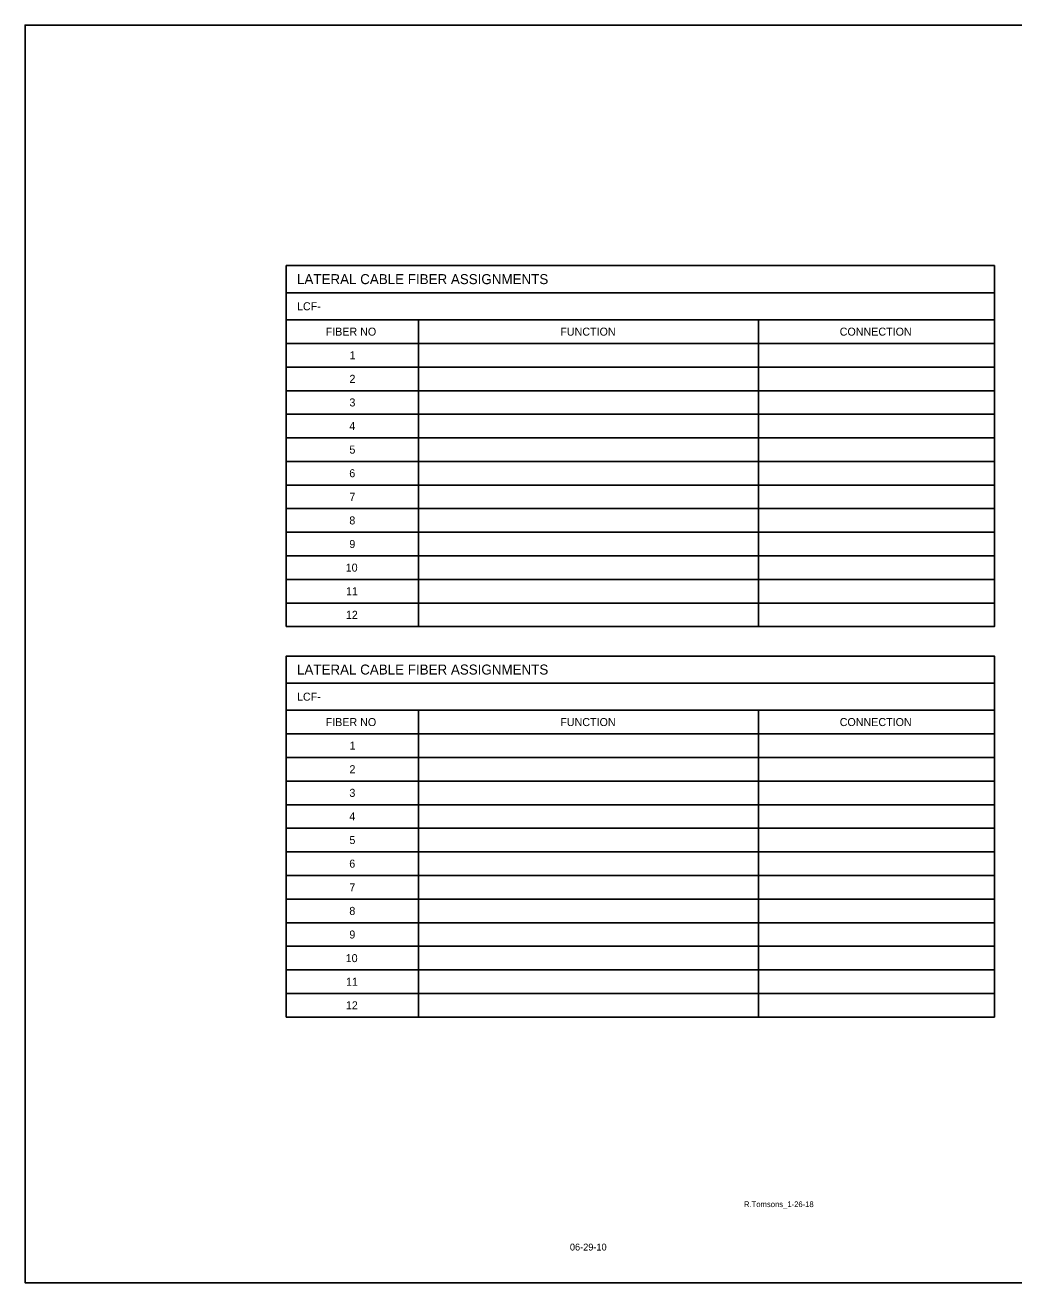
# Model space of a CAD drawing. Extents: x 2262613.03 to 2262615.86, y -3123854.81 to -3123852.98.
# Drawn here: x 2262613.026 to 2262614.467, y -3123854.81 to -3123852.976 of the extents above; entities that cross this region are included whole.
import ezdxf

# ---------------------------------------------------------------- set-up
doc = ezdxf.new("R2010")
doc.units = 0
for name, color, linetype in [('SH_General_Details', 7, 'Continuous'), ('SH_Named_Boundary', 7, 'Continuous'), ('SH_Printer_Plotting_Border', 7, 'Continuous')]:
    doc.layers.add(name, color=color, linetype=linetype)

msp = doc.modelspace()

# ---------------------------------------------------------------- linework, layer by layer
at = {"layer": 'SH_General_Details'}
for points in [[(2262613.4068, -3123853.3662), (2262614.4389, -3123853.3662), (2262614.4389, -3123853.3266), (2262613.4068, -3123853.3266)], [(2262613.4068, -3123853.4057), (2262614.4389, -3123853.4057), (2262614.4389, -3123853.3662), (2262613.4068, -3123853.3662)], [(2262613.4068, -3123853.4402), (2262613.5995, -3123853.4402), (2262613.5995, -3123853.4057), (2262613.4068, -3123853.4057)], [(2262613.5995, -3123853.4402), (2262614.0949, -3123853.4402), (2262614.0949, -3123853.4057), (2262613.5995, -3123853.4057)], [(2262614.0949, -3123853.4402), (2262614.4389, -3123853.4402), (2262614.4389, -3123853.4057), (2262614.0949, -3123853.4057)], [(2262613.4068, -3123853.4746), (2262613.5995, -3123853.4746), (2262613.5995, -3123853.4402), (2262613.4068, -3123853.4402)], [(2262613.5995, -3123853.4746), (2262614.0949, -3123853.4746), (2262614.0949, -3123853.4402), (2262613.5995, -3123853.4402)], [(2262614.0949, -3123853.4746), (2262614.4389, -3123853.4746), (2262614.4389, -3123853.4402), (2262614.0949, -3123853.4402)], [(2262613.4068, -3123853.509), (2262613.5995, -3123853.509), (2262613.5995, -3123853.4746), (2262613.4068, -3123853.4746)], [(2262613.5995, -3123853.509), (2262614.0949, -3123853.509), (2262614.0949, -3123853.4746), (2262613.5995, -3123853.4746)], [(2262614.0949, -3123853.509), (2262614.4389, -3123853.509), (2262614.4389, -3123853.4746), (2262614.0949, -3123853.4746)], [(2262613.4068, -3123853.5434), (2262613.5995, -3123853.5434), (2262613.5995, -3123853.509), (2262613.4068, -3123853.509)], [(2262613.5995, -3123853.5434), (2262614.0949, -3123853.5434), (2262614.0949, -3123853.509), (2262613.5995, -3123853.509)], [(2262614.0949, -3123853.5434), (2262614.4389, -3123853.5434), (2262614.4389, -3123853.509), (2262614.0949, -3123853.509)], [(2262613.4068, -3123853.5778), (2262613.5995, -3123853.5778), (2262613.5995, -3123853.5434), (2262613.4068, -3123853.5434)], [(2262613.5995, -3123853.5778), (2262614.0949, -3123853.5778), (2262614.0949, -3123853.5434), (2262613.5995, -3123853.5434)], [(2262614.0949, -3123853.5778), (2262614.4389, -3123853.5778), (2262614.4389, -3123853.5434), (2262614.0949, -3123853.5434)], [(2262613.4068, -3123853.6122), (2262613.5995, -3123853.6122), (2262613.5995, -3123853.5778), (2262613.4068, -3123853.5778)], [(2262613.5995, -3123853.6122), (2262614.0949, -3123853.6122), (2262614.0949, -3123853.5778), (2262613.5995, -3123853.5778)], [(2262614.0949, -3123853.6122), (2262614.4389, -3123853.6122), (2262614.4389, -3123853.5778), (2262614.0949, -3123853.5778)], [(2262613.4068, -3123853.6466), (2262613.5995, -3123853.6466), (2262613.5995, -3123853.6122), (2262613.4068, -3123853.6122)], [(2262613.5995, -3123853.6466), (2262614.0949, -3123853.6466), (2262614.0949, -3123853.6122), (2262613.5995, -3123853.6122)], [(2262614.0949, -3123853.6466), (2262614.4389, -3123853.6466), (2262614.4389, -3123853.6122), (2262614.0949, -3123853.6122)], [(2262613.4068, -3123853.681), (2262613.5995, -3123853.681), (2262613.5995, -3123853.6466), (2262613.4068, -3123853.6466)], [(2262613.5995, -3123853.681), (2262614.0949, -3123853.681), (2262614.0949, -3123853.6466), (2262613.5995, -3123853.6466)], [(2262614.0949, -3123853.681), (2262614.4389, -3123853.681), (2262614.4389, -3123853.6466), (2262614.0949, -3123853.6466)], [(2262613.4068, -3123853.7154), (2262613.5995, -3123853.7154), (2262613.5995, -3123853.681), (2262613.4068, -3123853.681)], [(2262613.5995, -3123853.7154), (2262614.0949, -3123853.7154), (2262614.0949, -3123853.681), (2262613.5995, -3123853.681)], [(2262614.0949, -3123853.7154), (2262614.4389, -3123853.7154), (2262614.4389, -3123853.681), (2262614.0949, -3123853.681)], [(2262613.4068, -3123853.7498), (2262613.5995, -3123853.7498), (2262613.5995, -3123853.7154), (2262613.4068, -3123853.7154)], [(2262613.5995, -3123853.7498), (2262614.0949, -3123853.7498), (2262614.0949, -3123853.7154), (2262613.5995, -3123853.7154)], [(2262614.0949, -3123853.7498), (2262614.4389, -3123853.7498), (2262614.4389, -3123853.7154), (2262614.0949, -3123853.7154)], [(2262613.4068, -3123853.7842), (2262613.5995, -3123853.7842), (2262613.5995, -3123853.7498), (2262613.4068, -3123853.7498)], [(2262613.5995, -3123853.7842), (2262614.0949, -3123853.7842), (2262614.0949, -3123853.7498), (2262613.5995, -3123853.7498)], [(2262614.0949, -3123853.7842), (2262614.4389, -3123853.7842), (2262614.4389, -3123853.7498), (2262614.0949, -3123853.7498)], [(2262613.4068, -3123853.8186), (2262613.5995, -3123853.8186), (2262613.5995, -3123853.7842), (2262613.4068, -3123853.7842)], [(2262613.5995, -3123853.8186), (2262614.0949, -3123853.8186), (2262614.0949, -3123853.7842), (2262613.5995, -3123853.7842)], [(2262614.0949, -3123853.8186), (2262614.4389, -3123853.8186), (2262614.4389, -3123853.7842), (2262614.0949, -3123853.7842)], [(2262613.4068, -3123853.853), (2262613.5995, -3123853.853), (2262613.5995, -3123853.8186), (2262613.4068, -3123853.8186)], [(2262613.5995, -3123853.853), (2262614.0949, -3123853.853), (2262614.0949, -3123853.8186), (2262613.5995, -3123853.8186)], [(2262614.0949, -3123853.853), (2262614.4389, -3123853.853), (2262614.4389, -3123853.8186), (2262614.0949, -3123853.8186)], [(2262613.4068, -3123853.9353), (2262614.4389, -3123853.9353), (2262614.4389, -3123853.8958), (2262613.4068, -3123853.8958)], [(2262613.4068, -3123853.9749), (2262614.4389, -3123853.9749), (2262614.4389, -3123853.9353), (2262613.4068, -3123853.9353)], [(2262613.4068, -3123854.0093), (2262613.5995, -3123854.0093), (2262613.5995, -3123853.9749), (2262613.4068, -3123853.9749)], [(2262613.5995, -3123854.0093), (2262614.0949, -3123854.0093), (2262614.0949, -3123853.9749), (2262613.5995, -3123853.9749)], [(2262614.0949, -3123854.0093), (2262614.4389, -3123854.0093), (2262614.4389, -3123853.9749), (2262614.0949, -3123853.9749)], [(2262613.4068, -3123854.0437), (2262613.5995, -3123854.0437), (2262613.5995, -3123854.0093), (2262613.4068, -3123854.0093)], [(2262613.5995, -3123854.0437), (2262614.0949, -3123854.0437), (2262614.0949, -3123854.0093), (2262613.5995, -3123854.0093)], [(2262614.0949, -3123854.0437), (2262614.4389, -3123854.0437), (2262614.4389, -3123854.0093), (2262614.0949, -3123854.0093)], [(2262613.4068, -3123854.0781), (2262613.5995, -3123854.0781), (2262613.5995, -3123854.0437), (2262613.4068, -3123854.0437)], [(2262613.5995, -3123854.0781), (2262614.0949, -3123854.0781), (2262614.0949, -3123854.0437), (2262613.5995, -3123854.0437)], [(2262614.0949, -3123854.0781), (2262614.4389, -3123854.0781), (2262614.4389, -3123854.0437), (2262614.0949, -3123854.0437)], [(2262613.4068, -3123854.1125), (2262613.5995, -3123854.1125), (2262613.5995, -3123854.0781), (2262613.4068, -3123854.0781)], [(2262613.5995, -3123854.1125), (2262614.0949, -3123854.1125), (2262614.0949, -3123854.0781), (2262613.5995, -3123854.0781)], [(2262614.0949, -3123854.1125), (2262614.4389, -3123854.1125), (2262614.4389, -3123854.0781), (2262614.0949, -3123854.0781)], [(2262613.4068, -3123854.1469), (2262613.5995, -3123854.1469), (2262613.5995, -3123854.1125), (2262613.4068, -3123854.1125)], [(2262613.5995, -3123854.1469), (2262614.0949, -3123854.1469), (2262614.0949, -3123854.1125), (2262613.5995, -3123854.1125)], [(2262614.0949, -3123854.1469), (2262614.4389, -3123854.1469), (2262614.4389, -3123854.1125), (2262614.0949, -3123854.1125)], [(2262613.4068, -3123854.1813), (2262613.5995, -3123854.1813), (2262613.5995, -3123854.1469), (2262613.4068, -3123854.1469)], [(2262613.5995, -3123854.1813), (2262614.0949, -3123854.1813), (2262614.0949, -3123854.1469), (2262613.5995, -3123854.1469)], [(2262614.0949, -3123854.1813), (2262614.4389, -3123854.1813), (2262614.4389, -3123854.1469), (2262614.0949, -3123854.1469)], [(2262613.4068, -3123854.2157), (2262613.5995, -3123854.2157), (2262613.5995, -3123854.1813), (2262613.4068, -3123854.1813)], [(2262613.5995, -3123854.2157), (2262614.0949, -3123854.2157), (2262614.0949, -3123854.1813), (2262613.5995, -3123854.1813)], [(2262614.0949, -3123854.2157), (2262614.4389, -3123854.2157), (2262614.4389, -3123854.1813), (2262614.0949, -3123854.1813)], [(2262613.4068, -3123854.2501), (2262613.5995, -3123854.2501), (2262613.5995, -3123854.2157), (2262613.4068, -3123854.2157)], [(2262613.5995, -3123854.2501), (2262614.0949, -3123854.2501), (2262614.0949, -3123854.2157), (2262613.5995, -3123854.2157)], [(2262614.0949, -3123854.2501), (2262614.4389, -3123854.2501), (2262614.4389, -3123854.2157), (2262614.0949, -3123854.2157)], [(2262613.4068, -3123854.2845), (2262613.5995, -3123854.2845), (2262613.5995, -3123854.2501), (2262613.4068, -3123854.2501)], [(2262613.5995, -3123854.2845), (2262614.0949, -3123854.2845), (2262614.0949, -3123854.2501), (2262613.5995, -3123854.2501)], [(2262614.0949, -3123854.2845), (2262614.4389, -3123854.2845), (2262614.4389, -3123854.2501), (2262614.0949, -3123854.2501)], [(2262613.4068, -3123854.3189), (2262613.5995, -3123854.3189), (2262613.5995, -3123854.2845), (2262613.4068, -3123854.2845)], [(2262613.5995, -3123854.3189), (2262614.0949, -3123854.3189), (2262614.0949, -3123854.2845), (2262613.5995, -3123854.2845)], [(2262614.0949, -3123854.3189), (2262614.4389, -3123854.3189), (2262614.4389, -3123854.2845), (2262614.0949, -3123854.2845)], [(2262613.4068, -3123854.3533), (2262613.5995, -3123854.3533), (2262613.5995, -3123854.3189), (2262613.4068, -3123854.3189)], [(2262613.5995, -3123854.3533), (2262614.0949, -3123854.3533), (2262614.0949, -3123854.3189), (2262613.5995, -3123854.3189)], [(2262614.0949, -3123854.3533), (2262614.4389, -3123854.3533), (2262614.4389, -3123854.3189), (2262614.0949, -3123854.3189)], [(2262613.4068, -3123854.3877), (2262613.5995, -3123854.3877), (2262613.5995, -3123854.3533), (2262613.4068, -3123854.3533)], [(2262613.5995, -3123854.3877), (2262614.0949, -3123854.3877), (2262614.0949, -3123854.3533), (2262613.5995, -3123854.3533)], [(2262614.0949, -3123854.3877), (2262614.4389, -3123854.3877), (2262614.4389, -3123854.3533), (2262614.0949, -3123854.3533)], [(2262613.4068, -3123854.4221), (2262613.5995, -3123854.4221), (2262613.5995, -3123854.3877), (2262613.4068, -3123854.3877)], [(2262613.5995, -3123854.4221), (2262614.0949, -3123854.4221), (2262614.0949, -3123854.3877), (2262613.5995, -3123854.3877)], [(2262614.0949, -3123854.4221), (2262614.4389, -3123854.4221), (2262614.4389, -3123854.3877), (2262614.0949, -3123854.3877)]]:
    msp.add_lwpolyline(points, close=True, dxfattribs=at)
at = {"layer": 'SH_Named_Boundary'}
msp.add_lwpolyline([(2262613.0262, -3123854.8095), (2262615.8596, -3123854.8095), (2262615.8596, -3123852.9762), (2262613.0262, -3123852.9762)], close=True, dxfattribs=at)
at = {"layer": 'SH_Printer_Plotting_Border'}
msp.add_lwpolyline([(2262613.0262, -3123852.9762), (2262615.8596, -3123852.9762), (2262615.8596, -3123854.8095), (2262613.0262, -3123854.8095)], close=True, dxfattribs=at)

# ---------------------------------------------------------------- texts
at = {"layer": 'SH_General_Details'}
for s, height, p in [('LATERAL CABLE FIBER ASSIGNMENTS', 0.014583, (2262613.4224, -3123853.3537)), ('LCF-', 0.01167, (2262613.4224, -3123853.3918)), ('FIBER NO', 0.01167, (2262613.4642, -3123853.4288)), ('FUNCTION', 0.01167, (2262613.8062, -3123853.4288)), ('CONNECTION', 0.01167, (2262614.2134, -3123853.4288)), ('1', 0.0117, (2262613.4991, -3123853.4632)), ('2', 0.0117, (2262613.4989, -3123853.4976)), ('3', 0.0117, (2262613.4988, -3123853.532)), ('4', 0.0117, (2262613.4986, -3123853.5664)), ('5', 0.0117, (2262613.4988, -3123853.6008)), ('6', 0.0117, (2262613.4986, -3123853.6352)), ('7', 0.0117, (2262613.4988, -3123853.6696)), ('8', 0.0117, (2262613.4987, -3123853.704)), ('9', 0.0117, (2262613.4987, -3123853.7384)), ('10', 0.01167, (2262613.4934, -3123853.7728)), ('11', 0.01167, (2262613.4939, -3123853.8072)), ('12', 0.01167, (2262613.4937, -3123853.8416)), ('LATERAL CABLE FIBER ASSIGNMENTS', 0.014583, (2262613.4224, -3123853.9228)), ('LCF-', 0.01167, (2262613.4224, -3123853.9609)), ('FIBER NO', 0.01167, (2262613.4642, -3123853.9979)), ('FUNCTION', 0.01167, (2262613.8062, -3123853.9979)), ('CONNECTION', 0.01167, (2262614.2134, -3123853.9979)), ('1', 0.0117, (2262613.4991, -3123854.0323)), ('2', 0.0117, (2262613.4989, -3123854.0667)), ('3', 0.0117, (2262613.4988, -3123854.1011)), ('4', 0.0117, (2262613.4986, -3123854.1355)), ('5', 0.0117, (2262613.4988, -3123854.1699)), ('6', 0.0117, (2262613.4986, -3123854.2043)), ('7', 0.0117, (2262613.4988, -3123854.2388)), ('8', 0.0117, (2262613.4987, -3123854.2732)), ('9', 0.0117, (2262613.4987, -3123854.3076)), ('10', 0.01167, (2262613.4934, -3123854.342)), ('11', 0.01167, (2262613.4939, -3123854.3764)), ('12', 0.01167, (2262613.4937, -3123854.4108)), ('R.Tomsons_1-26-18', 0.008333, (2262614.0739, -3123854.6991)), ('06-29-10', 0.01, (2262613.8202, -3123854.7624))]:
    msp.add_text(s, height=height, dxfattribs=at).set_placement(p)

doc.saveas('drawing.dxf')
